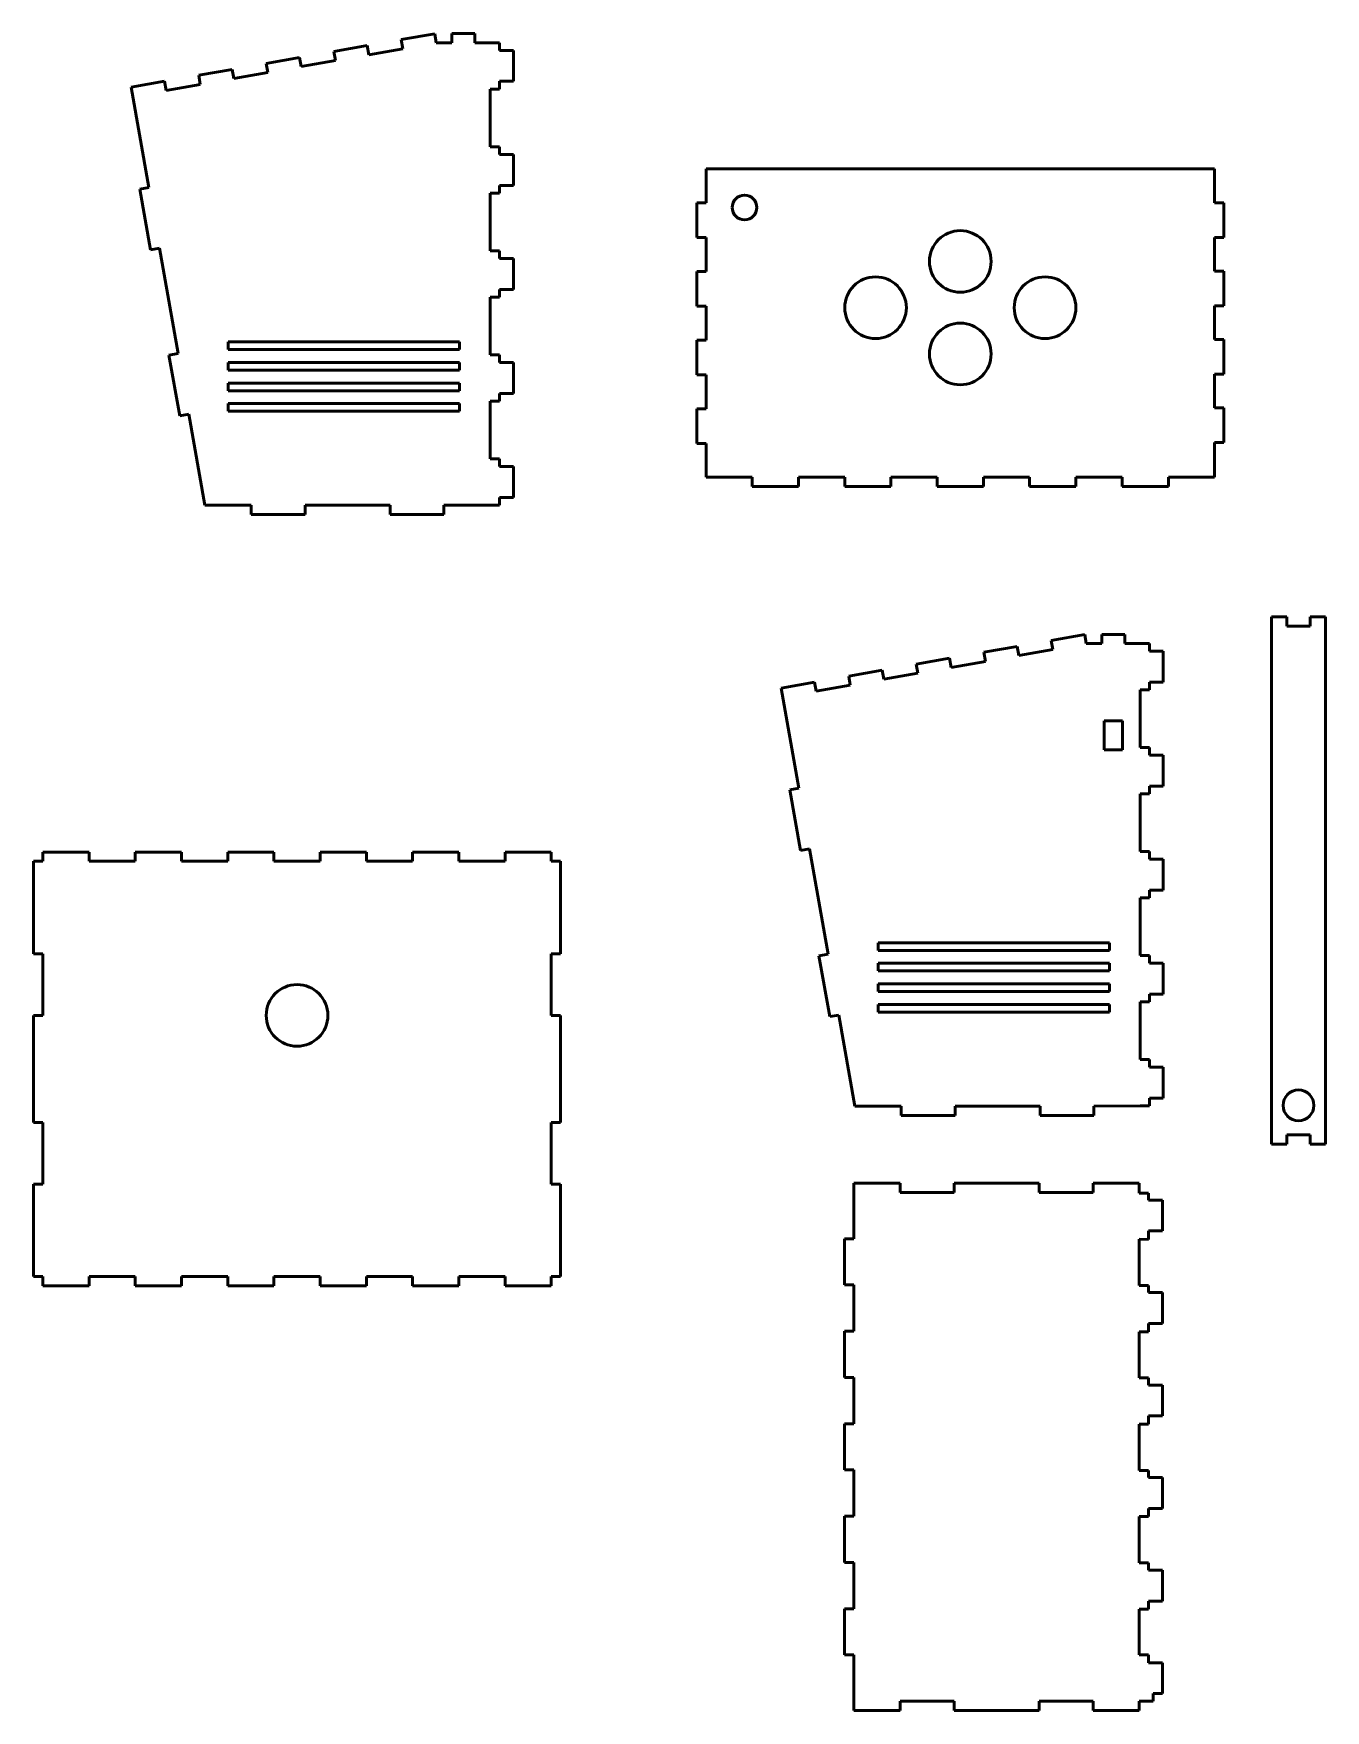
# Model space of a CAD drawing. Header units: millimetres. Extents: x -221 to 618, y -376 to 712.
import ezdxf

# ---------------------------------------------------------------- set-up
doc = ezdxf.new("R2010")
doc.units = ezdxf.units.MM
doc.header["$LTSCALE"] = 0.75
doc.layers.add('Visible', color=7, linetype='Continuous', lineweight=50)

msp = doc.modelspace()

# ---------------------------------------------------------------- linework, layer by layer
at = {"layer": 'Visible', "extrusion": (0, 1, 0)}
for p, q in [((39.753311, 711.886548), (18.087541, 708.066288)), ((18.087541, 708.066288), (19.12943, 702.157441)), ((40.7952, 705.977701), (39.753311, 711.886548)), ((50.7952, 711.977701), (50.7952, 705.977701)), ((65.7952, 711.977701), (50.7952, 711.977701)), ((65.7952, 705.977701), (65.7952, 711.977701)), ((-47.894579, 696.43186), (-69.56035, 692.6116)), ((-46.85269, 690.523013), (-47.894579, 696.43186)), ((-4.070634, 704.159204), (-25.736404, 700.338944)), ((-25.736404, 700.338944), (-24.694515, 694.430097)), ((-3.028745, 698.250357), (-4.070634, 704.159204)), ((19.12943, 702.157441), (-3.028745, 698.250357)), ((50.7952, 705.977701), (40.7952, 705.977701)), ((81.7952, 705.977701), (65.7952, 705.977701)), ((81.7952, 700.977701), (81.7952, 705.977701)), ((90.7952, 700.977701), (81.7952, 700.977701)), ((90.7952, 680.977701), (90.7952, 700.977701)), ((-91.718524, 688.704516), (-113.384295, 684.884256)), ((-90.676635, 682.795669), (-91.718524, 688.704516)), ((-68.51846, 686.702753), (-90.676635, 682.795669)), ((-69.56035, 692.6116), (-68.51846, 686.702753)), ((-24.694515, 694.430097), (-46.85269, 690.523013)), ((-135.542469, 680.977172), (-157.20824, 677.156912)), ((-157.20824, 677.156912), (-145.74746, 612.1596)), ((-134.50058, 675.068325), (-135.542469, 680.977172)), ((-112.342405, 678.975409), (-134.50058, 675.068325)), ((-113.384295, 684.884256), (-112.342405, 678.975409)), ((75.7952, 675.977701), (81.7952, 675.977701)), ((75.7952, 638.518201), (75.7952, 675.977701)), ((81.7952, 680.977701), (90.7952, 680.977701)), ((81.7952, 675.977701), (81.7952, 680.977701)), ((81.7952, 638.518201), (75.7952, 638.518201)), ((81.7952, 633.518201), (81.7952, 638.518201)), ((90.7952, 633.518201), (81.7952, 633.518201)), ((90.7952, 613.518201), (90.7952, 633.518201)), ((215.83064, 624.146482), (215.83064, 602.146482)), ((545.83064, 624.146482), (215.83064, 624.146482)), ((545.83064, 602.207094), (545.83064, 624.146482)), ((-145.74746, 612.1596), (-151.656306, 611.117711)), ((-151.656306, 611.117711), (-144.710379, 571.725401)), ((81.7952, 613.518201), (90.7952, 613.518201)), ((81.7952, 608.518201), (81.7952, 613.518201)), ((75.7952, 608.518201), (81.7952, 608.518201)), ((75.7952, 571.058701), (75.7952, 608.518201)), ((209.83064, 602.146482), (209.83064, 579.646482)), ((215.83064, 602.146482), (209.83064, 602.146482)), ((551.794632, 602.209285), (545.83064, 602.207094)), ((551.802896, 579.709286), (551.794632, 602.209285)), ((209.83064, 579.646482), (215.83064, 579.646482)), ((215.83064, 579.646482), (215.83064, 557.646482)), ((545.83064, 579.707093), (551.802896, 579.709286)), ((545.83064, 557.873761), (545.83064, 579.707093)), ((-144.710379, 571.725401), (-138.801533, 572.76729)), ((-138.801533, 572.76729), (-126.756846, 504.458476)), ((81.7952, 571.058701), (75.7952, 571.058701)), ((81.7952, 566.058701), (81.7952, 571.058701)), ((90.7952, 566.058701), (81.7952, 566.058701)), ((90.7952, 546.058701), (90.7952, 566.058701)), ((209.83064, 557.646482), (209.83064, 535.146482)), ((215.83064, 557.646482), (209.83064, 557.646482)), ((551.794632, 557.875951), (545.83064, 557.873761)), ((551.802896, 535.375953), (551.794632, 557.875951)), ((81.7952, 546.058701), (90.7952, 546.058701)), ((81.7952, 541.058701), (81.7952, 546.058701)), ((75.7952, 541.058701), (81.7952, 541.058701)), ((75.7952, 503.599201), (75.7952, 541.058701)), ((209.83064, 535.146482), (215.83064, 535.146482)), ((215.83064, 535.146482), (215.83064, 513.146482)), ((545.83064, 535.373759), (551.802896, 535.375953)), ((545.83064, 513.540428), (545.83064, 535.373759)), ((-94.2048, 506.952263), (-94.2048, 511.952263)), ((-94.2048, 511.952263), (55.7952, 511.952263)), ((55.7952, 511.952263), (55.7952, 506.952263)), ((209.83064, 513.146482), (209.83064, 490.646482)), ((215.83064, 513.146482), (209.83064, 513.146482)), ((551.794632, 513.542618), (545.83064, 513.540428)), ((551.802896, 491.04262), (551.794632, 513.542618)), ((-126.756846, 504.458476), (-132.665692, 503.416587)), ((-132.665692, 503.416587), (-125.719765, 464.024277)), ((55.7952, 506.952263), (-94.2048, 506.952263)), ((81.7952, 503.599201), (75.7952, 503.599201)), ((81.7952, 498.599201), (81.7952, 503.599201)), ((-94.2048, 493.61893), (-94.2048, 498.61893)), ((-94.2048, 498.61893), (55.7952, 498.61893)), ((55.7952, 493.61893), (-94.2048, 493.61893)), ((55.7952, 498.61893), (55.7952, 493.61893)), ((90.7952, 498.599201), (81.7952, 498.599201)), ((90.7952, 478.599201), (90.7952, 498.599201)), ((209.83064, 490.646482), (215.83064, 490.646482)), ((215.83064, 490.646482), (215.83064, 468.646482)), ((545.83064, 491.040426), (551.802896, 491.04262)), ((545.83064, 469.207094), (545.83064, 491.040426)), ((-94.2048, 485.285597), (55.7952, 485.285597)), ((-94.2048, 480.285597), (-94.2048, 485.285597)), ((55.7952, 480.285597), (-94.2048, 480.285597)), ((55.7952, 485.285597), (55.7952, 480.285597)), ((81.7952, 478.599201), (90.7952, 478.599201)), ((81.7952, 473.599201), (81.7952, 478.599201)), ((-94.2048, 471.952263), (55.7952, 471.952263)), ((-94.2048, 466.952263), (-94.2048, 471.952263)), ((55.7952, 471.952263), (55.7952, 466.952263)), ((75.7952, 473.599201), (81.7952, 473.599201)), ((75.7952, 436.139701), (75.7952, 473.599201)), ((209.83064, 468.646482), (209.83064, 446.146482)), ((215.83064, 468.646482), (209.83064, 468.646482)), ((551.794632, 469.209285), (545.83064, 469.207094)), ((551.802896, 446.709286), (551.794632, 469.209285)), ((-125.719765, 464.024277), (-119.810919, 465.066166)), ((-119.810919, 465.066166), (-109.392028, 405.977701)), ((55.7952, 466.952263), (-94.2048, 466.952263)), ((209.83064, 446.146482), (215.83064, 446.146482)), ((215.83064, 446.146482), (215.83064, 424.146482)), ((545.83064, 446.707093), (551.802896, 446.709286)), ((545.83064, 424.146482), (545.83064, 446.707093)), ((81.7952, 436.139701), (75.7952, 436.139701)), ((81.7952, 431.139701), (81.7952, 436.139701)), ((90.7952, 431.139701), (81.7952, 431.139701)), ((90.7952, 411.139701), (90.7952, 431.139701)), ((215.83064, 424.146482), (245.83064, 424.146482)), ((245.83064, 424.146482), (245.83064, 418.146482)), ((245.83064, 418.146482), (275.83064, 418.146482)), ((275.83064, 424.146482), (305.83064, 424.146482)), ((275.83064, 418.146482), (275.83064, 424.146482)), ((305.83064, 424.146482), (305.83064, 418.146482)), ((305.83064, 418.146482), (335.83064, 418.146482)), ((335.83064, 424.146482), (365.83064, 424.146482)), ((335.83064, 418.146482), (335.83064, 424.146482)), ((365.83064, 424.146482), (365.83064, 418.146482)), ((365.83064, 418.146482), (395.83064, 418.146482)), ((395.83064, 424.146482), (425.83064, 424.146482)), ((395.83064, 418.146482), (395.83064, 424.146482)), ((425.83064, 424.146482), (425.83064, 418.146482)), ((425.83064, 418.146482), (455.83064, 418.146482)), ((455.83064, 424.146482), (485.83064, 424.146482)), ((455.83064, 418.146482), (455.83064, 424.146482)), ((485.83064, 424.146482), (485.83064, 418.146482)), ((485.83064, 418.146482), (515.83064, 418.146482)), ((515.83064, 424.146482), (545.83064, 424.146482)), ((515.83064, 418.146482), (515.83064, 424.146482)), ((-109.392028, 405.977701), (-79.392028, 405.977701)), ((-79.392028, 405.977701), (-79.392028, 399.977701)), ((-44.392028, 405.977701), (10.7952, 405.977701)), ((-44.392028, 399.977701), (-44.392028, 405.977701)), ((10.7952, 405.977701), (10.7952, 399.977701)), ((45.7952, 406.001085), (75.7952, 406.141387)), ((45.7952, 399.977701), (45.7952, 406.001085)), ((75.7952, 406.141387), (81.7952, 406.139701)), ((81.7952, 411.139701), (90.7952, 411.139701)), ((81.7952, 406.139701), (81.7952, 411.139701)), ((-79.392028, 399.977701), (-44.392028, 399.977701)), ((10.7952, 399.977701), (45.7952, 399.977701)), ((582.799162, 333.682937), (582.799162, -8.317063)), ((592.799162, 333.682937), (582.799162, 333.682937)), ((592.799162, 327.682937), (592.799162, 333.682937)), ((607.799162, 327.682937), (592.799162, 327.682937)), ((607.799162, 333.682937), (607.799162, 327.682937)), ((617.799162, 333.682937), (607.799162, 333.682937)), ((617.799162, -8.317063), (617.799162, 333.682937)), ((461.539781, 322.192526), (439.87401, 318.372267)), ((439.87401, 318.372267), (440.915899, 312.46342)), ((462.58167, 316.28368), (461.539781, 322.192526)), ((472.58167, 316.28368), (462.58167, 316.28368)), ((472.58167, 322.28368), (472.58167, 316.28368)), ((487.58167, 322.28368), (472.58167, 322.28368)), ((487.58167, 316.28368), (487.58167, 322.28368)), ((503.58167, 316.28368), (487.58167, 316.28368)), ((503.58167, 311.28368), (503.58167, 316.28368)), ((373.891891, 306.737839), (352.22612, 302.917579)), ((374.93378, 300.828992), (373.891891, 306.737839)), ((397.091954, 304.736076), (374.93378, 300.828992)), ((417.715836, 314.465183), (396.050065, 310.644923)), ((396.050065, 310.644923), (397.091954, 304.736076)), ((418.757725, 308.556336), (417.715836, 314.465183)), ((440.915899, 312.46342), (418.757725, 308.556336)), ((512.58167, 311.28368), (503.58167, 311.28368)), ((512.58167, 291.28368), (512.58167, 311.28368)), ((330.067946, 299.010495), (308.402175, 295.190235)), ((308.402175, 295.190235), (309.444064, 289.281388)), ((331.109835, 293.101648), (330.067946, 299.010495)), ((353.268009, 297.008732), (331.109835, 293.101648)), ((352.22612, 302.917579), (353.268009, 297.008732)), ((286.244001, 291.283151), (264.57823, 287.462891)), ((264.57823, 287.462891), (276.03901, 222.465579)), ((287.28589, 285.374304), (286.244001, 291.283151)), ((309.444064, 289.281388), (287.28589, 285.374304)), ((497.58167, 286.28368), (503.58167, 286.28368)), ((497.58167, 248.825811), (497.58167, 286.28368)), ((503.58167, 291.28368), (512.58167, 291.28368)), ((503.58167, 286.28368), (503.58167, 291.28368)), ((474.08167, 266.28368), (486.08167, 266.28368)), ((474.08167, 247.28368), (474.08167, 266.28368)), ((486.08167, 266.28368), (486.08167, 247.28368)), ((486.08167, 247.28368), (474.08167, 247.28368)), ((503.558287, 248.825811), (497.58167, 248.825811)), ((503.558287, 243.825811), (503.558287, 248.825811)), ((512.558287, 243.825811), (503.558287, 243.825811)), ((512.558287, 223.825811), (512.558287, 243.825811)), ((276.03901, 222.465579), (270.130164, 221.42369)), ((270.130164, 221.42369), (277.076091, 182.03138)), ((497.58167, 218.825866), (503.58167, 218.825866)), ((497.58167, 181.366311), (497.58167, 218.825866)), ((503.558287, 223.825811), (512.558287, 223.825811)), ((503.58167, 218.825866), (503.558287, 223.825811)), ((-220.568138, 175.095615), (-220.568138, 115.095615)), ((-214.568138, 175.095615), (-220.568138, 175.095615)), ((-214.568138, 181.095615), (-214.568138, 175.095615)), ((-184.568138, 181.095615), (-214.568138, 181.095615)), ((-184.568138, 175.095615), (-184.568138, 181.095615)), ((-154.568138, 175.095615), (-184.568138, 175.095615)), ((-154.568138, 181.095615), (-154.568138, 175.095615)), ((-124.568138, 181.095615), (-154.568138, 181.095615)), ((-124.568138, 175.095615), (-124.568138, 181.095615)), ((-94.568138, 175.095615), (-124.568138, 175.095615)), ((-94.568138, 181.095615), (-94.568138, 175.095615)), ((-64.568138, 181.095615), (-94.568138, 181.095615)), ((-64.568138, 175.095615), (-64.568138, 181.095615)), ((-34.568138, 175.095615), (-64.568138, 175.095615)), ((-34.568138, 181.095615), (-34.568138, 175.095615)), ((-4.568138, 181.095615), (-34.568138, 181.095615)), ((-4.568138, 175.095615), (-4.568138, 181.095615)), ((25.431862, 175.095615), (-4.568138, 175.095615)), ((25.431862, 181.095615), (25.431862, 175.095615)), ((55.431862, 181.095615), (25.431862, 181.095615)), ((55.431862, 175.095615), (55.431862, 181.095615)), ((85.431862, 175.095615), (55.431862, 175.095615)), ((85.431862, 181.095615), (85.431862, 175.095615)), ((115.431862, 181.095615), (85.431862, 181.095615)), ((115.431862, 175.095615), (115.431862, 181.095615)), ((121.431862, 175.095615), (115.431862, 175.095615)), ((121.431862, 115.095615), (121.431862, 175.095615)), ((277.076091, 182.03138), (282.984937, 183.073269)), ((282.984937, 183.073269), (295.029624, 114.764455)), ((503.558287, 181.366311), (497.58167, 181.366311)), ((503.558287, 176.366311), (503.558287, 181.366311)), ((512.558287, 176.366311), (503.558287, 176.366311)), ((512.558287, 156.366311), (512.558287, 176.366311)), ((503.558287, 156.366311), (512.558287, 156.366311)), ((503.58167, 151.366366), (503.558287, 156.366311)), ((497.58167, 151.366366), (503.58167, 151.366366)), ((497.58167, 113.906811), (497.58167, 151.366366)), ((327.58167, 122.258242), (477.58167, 122.258242)), ((327.58167, 117.258242), (327.58167, 122.258242)), ((477.58167, 122.258242), (477.58167, 117.258242)), ((-220.568138, 115.095615), (-214.568138, 115.095615)), ((-214.568138, 115.095615), (-214.568138, 75.095615)), ((115.431862, 115.095615), (121.431862, 115.095615)), ((115.431862, 75.095615), (115.431862, 115.095615)), ((295.029624, 114.764455), (289.120778, 113.722566)), ((289.120778, 113.722566), (296.066705, 74.330256)), ((477.58167, 117.258242), (327.58167, 117.258242)), ((327.58167, 108.924909), (477.58167, 108.924909)), ((327.58167, 103.924909), (327.58167, 108.924909)), ((477.58167, 108.924909), (477.58167, 103.924909)), ((503.558287, 113.906811), (497.58167, 113.906811)), ((503.558287, 108.906811), (503.558287, 113.906811)), ((512.558287, 108.906811), (503.558287, 108.906811)), ((512.558287, 88.906811), (512.558287, 108.906811)), ((477.58167, 103.924909), (327.58167, 103.924909)), ((327.58167, 90.591576), (327.58167, 95.591576)), ((327.58167, 95.591576), (477.58167, 95.591576)), ((477.58167, 90.591576), (327.58167, 90.591576)), ((477.58167, 95.591576), (477.58167, 90.591576)), ((503.558287, 88.906811), (512.558287, 88.906811)), ((503.58167, 83.906866), (503.558287, 88.906811)), ((327.58167, 82.258242), (477.58167, 82.258242)), ((327.58167, 77.258242), (327.58167, 82.258242)), ((477.58167, 77.258242), (327.58167, 77.258242)), ((477.58167, 82.258242), (477.58167, 77.258242)), ((497.58167, 46.447311), (497.58167, 83.906866)), ((497.58167, 83.906866), (503.58167, 83.906866)), ((-220.568138, 75.095615), (-220.568138, 5.732615)), ((-214.568138, 75.095615), (-220.568138, 75.095615)), ((121.431862, 75.095615), (115.431862, 75.095615)), ((121.431862, 5.732615), (121.431862, 75.095615)), ((296.066705, 74.330256), (301.975551, 75.372145)), ((301.975551, 75.372145), (312.394442, 16.28368)), ((503.558287, 46.447311), (497.58167, 46.447311)), ((503.558287, 41.447311), (503.558287, 46.447311)), ((512.558287, 41.447311), (503.558287, 41.447311)), ((512.558287, 21.447311), (512.558287, 41.447311)), ((312.394442, 16.28368), (342.394442, 16.28368)), ((342.394442, 16.28368), (342.394442, 10.28368)), ((377.394442, 16.28368), (432.58167, 16.28368)), ((377.394442, 10.28368), (377.394442, 16.28368)), ((432.58167, 16.28368), (432.58167, 10.28368)), ((467.58167, 16.307064), (497.58167, 16.447366)), ((467.58167, 10.28368), (467.58167, 16.307064)), ((497.58167, 16.447366), (503.58167, 16.447366)), ((503.558287, 21.447311), (512.558287, 21.447311)), ((503.58167, 16.447366), (503.558287, 21.447311)), ((-220.568138, 5.732615), (-214.568138, 5.732615)), ((-214.568138, 5.732615), (-214.568138, -34.267385)), ((115.431862, 5.732615), (121.431862, 5.732615)), ((115.431862, -34.267385), (115.431862, 5.732615)), ((342.394442, 10.28368), (377.394442, 10.28368)), ((432.58167, 10.28368), (467.58167, 10.28368)), ((582.799162, -8.317063), (592.799162, -8.317063)), ((592.799162, -2.317063), (607.799162, -2.317063)), ((592.799162, -8.317063), (592.799162, -2.317063)), ((607.799162, -2.317063), (607.799162, -8.317063)), ((607.799162, -8.317063), (617.799162, -8.317063)), ((-220.568138, -34.267385), (-220.568138, -94.267385)), ((-214.568138, -34.267385), (-220.568138, -34.267385)), ((121.431862, -34.267385), (115.431862, -34.267385)), ((121.431862, -94.267385), (121.431862, -34.267385)), ((311.790953, -33.724462), (311.790953, -69.724462)), ((341.790953, -33.724462), (311.790953, -33.724462)), ((341.790953, -39.724462), (341.790953, -33.724462)), ((376.790953, -39.724462), (341.790953, -39.724462)), ((376.790953, -33.724462), (376.790953, -39.724462)), ((431.977953, -33.724462), (376.790953, -33.724462)), ((431.977953, -39.724462), (431.977953, -33.724462)), ((466.977953, -39.724462), (431.977953, -39.724462)), ((466.977953, -33.724462), (466.977953, -39.724462)), ((496.977953, -33.724462), (466.977953, -33.724462)), ((496.977953, -40.195506), (496.977953, -33.724462)), ((503.034741, -40.195506), (496.977953, -40.195506)), ((502.977953, -44.724476), (503.034741, -40.195506)), ((511.977953, -44.724476), (502.977953, -44.724476)), ((511.977953, -64.724472), (511.977953, -44.724476)), ((502.917437, -70.162409), (502.977953, -64.724472)), ((502.977953, -64.724472), (511.977953, -64.724472)), ((305.790953, -69.724462), (305.790953, -99.724462)), ((311.790953, -69.724462), (305.790953, -69.724462)), ((496.977953, -70.096716), (502.917437, -70.162409)), ((496.977953, -100.107076), (496.977953, -70.096716)), ((-220.568138, -94.267385), (-214.568138, -94.267385)), ((-214.568138, -94.267385), (-214.568138, -100.267385)), ((-184.568138, -94.267385), (-154.568138, -94.267385)), ((-184.568138, -100.267385), (-184.568138, -94.267385)), ((-154.568138, -94.267385), (-154.568138, -100.267385)), ((-124.568138, -94.267385), (-94.568138, -94.267385)), ((-124.568138, -100.267385), (-124.568138, -94.267385)), ((-94.568138, -94.267385), (-94.568138, -100.267385)), ((-64.568138, -94.267385), (-34.568138, -94.267385)), ((-64.568138, -100.267385), (-64.568138, -94.267385)), ((-34.568138, -94.267385), (-34.568138, -100.267385)), ((-4.568138, -94.267385), (25.431862, -94.267385)), ((-4.568138, -100.267385), (-4.568138, -94.267385)), ((25.431862, -94.267385), (25.431862, -100.267385)), ((55.431862, -94.267385), (85.431862, -94.267385)), ((55.431862, -100.267385), (55.431862, -94.267385)), ((85.431862, -94.267385), (85.431862, -100.267385)), ((115.431862, -94.267385), (121.431862, -94.267385)), ((115.431862, -100.267385), (115.431862, -94.267385)), ((-214.568138, -100.267385), (-184.568138, -100.267385)), ((-154.568138, -100.267385), (-124.568138, -100.267385)), ((-94.568138, -100.267385), (-64.568138, -100.267385)), ((-34.568138, -100.267385), (-4.568138, -100.267385)), ((25.431862, -100.267385), (55.431862, -100.267385)), ((85.431862, -100.267385), (115.431862, -100.267385)), ((305.790953, -99.724462), (311.790953, -99.724462)), ((311.790953, -99.724462), (311.790953, -129.724462)), ((503.02424, -100.107076), (496.977953, -100.107076)), ((502.977953, -104.724469), (503.02424, -100.107076)), ((511.977953, -104.724469), (502.977953, -104.724469)), ((511.977953, -124.724468), (511.977953, -104.724469)), ((305.790953, -129.724462), (305.790953, -159.724462)), ((311.790953, -129.724462), (305.790953, -129.724462)), ((496.977953, -130.030394), (502.929149, -130.0845)), ((496.977953, -160.046105), (496.977953, -130.030394)), ((502.929149, -130.0845), (502.977953, -124.724468)), ((502.977953, -124.724468), (511.977953, -124.724468)), ((305.790953, -159.724462), (311.790953, -159.724462)), ((311.790953, -159.724462), (311.790953, -189.724462)), ((503.017019, -160.046105), (496.977953, -160.046105)), ((502.977953, -164.724466), (503.017019, -160.046105)), ((511.977953, -164.724466), (502.977953, -164.724466)), ((511.977953, -184.724465), (511.977953, -164.724466)), ((502.937082, -190.02982), (502.977953, -184.724465)), ((502.977953, -184.724465), (511.977953, -184.724465)), ((305.790953, -189.724462), (305.790953, -219.724462)), ((311.790953, -189.724462), (305.790953, -189.724462)), ((496.977953, -189.983873), (502.937082, -190.02982)), ((496.977953, -220.001686), (496.977953, -189.983873)), ((305.790953, -219.724462), (311.790953, -219.724462)), ((311.790953, -219.724462), (311.790953, -249.724462)), ((503.011747, -220.001686), (496.977953, -220.001686)), ((502.977953, -224.724465), (503.011747, -220.001686)), ((511.977953, -224.724465), (502.977953, -224.724465)), ((511.977953, -244.724464), (511.977953, -224.724465)), ((305.790953, -249.724462), (305.790953, -279.724462)), ((311.790953, -249.724462), (305.790953, -249.724462)), ((496.977953, -249.949516), (502.942805, -249.98942)), ((496.977953, -279.967947), (496.977953, -249.949516)), ((502.942805, -249.98942), (502.977953, -244.724464)), ((502.977953, -244.724464), (511.977953, -244.724464)), ((305.790953, -279.724462), (311.790953, -279.724462)), ((311.790953, -279.724462), (311.790953, -309.724462)), ((503.007728, -279.967947), (496.977953, -279.967947)), ((502.977953, -284.724464), (503.007728, -279.967947)), ((511.977953, -284.724464), (502.977953, -284.724464)), ((511.977953, -304.724464), (511.977953, -284.724464)), ((305.790953, -309.724462), (305.790953, -339.724462)), ((311.790953, -309.724462), (305.790953, -309.724462)), ((496.977953, -309.923137), (502.947126, -309.958392)), ((496.977953, -339.724462), (496.977953, -309.923137)), ((502.947126, -309.958392), (502.977953, -304.724464)), ((502.977953, -304.724464), (511.977953, -304.724464)), ((305.790953, -339.724462), (311.790953, -339.724462)), ((311.790953, -339.724462), (311.790953, -375.724462)), ((502.977953, -339.724462), (496.977953, -339.724462)), ((502.977953, -344.724462), (502.977953, -339.724462)), ((511.977953, -344.724462), (502.977953, -344.724462)), ((511.977953, -364.724462), (511.977953, -344.724462)), ((341.790953, -369.724462), (376.790953, -369.724462)), ((341.790953, -375.724462), (341.790953, -369.724462)), ((376.790953, -369.724462), (376.790953, -375.724462)), ((431.977953, -369.724462), (466.977953, -369.724462)), ((431.977953, -375.724462), (431.977953, -369.724462)), ((466.977953, -369.724462), (466.977953, -375.724462)), ((496.977953, -369.724462), (505.977953, -369.724462)), ((496.977953, -375.724462), (496.977953, -369.724462)), ((505.977953, -364.724462), (511.977953, -364.724462)), ((505.977953, -369.724462), (505.977953, -364.724462)), ((311.790953, -375.724462), (341.790953, -375.724462)), ((376.790953, -375.724462), (431.977953, -375.724462)), ((466.977953, -375.724462), (496.977953, -375.724462))]:
    msp.add_line(p, q, dxfattribs=at)
at = {"layer": 'Visible', "extrusion": (-2e-16, 0, -1)}
for centre, radius in [((-240.83064, 599.146482), 8), ((-380.83064, 564.146482), 20), ((-325.83064, 534.146482), 20), ((-435.83064, 534.146482), 20), ((-380.83064, 504.146482), 20), ((49.568138, 75.095615), 20), ((-600.299162, 16.765133), 10)]:
    msp.add_circle(centre, radius, dxfattribs=at)

doc.saveas('drawing.dxf')
